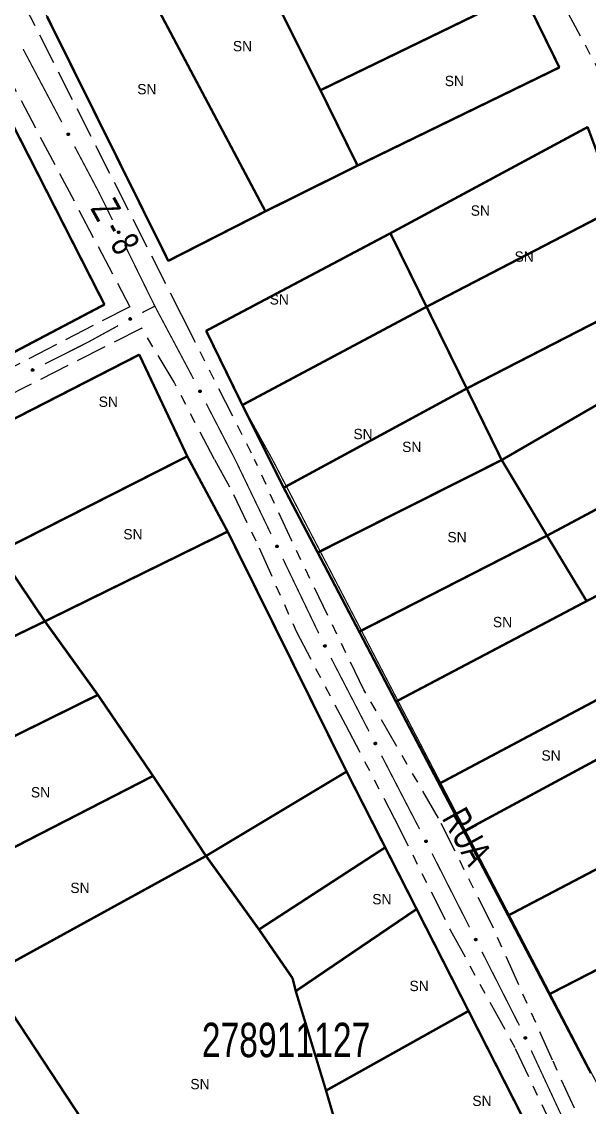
# Model space of a CAD drawing. Extents: x 205807 to 207855, y 4874692 to 4876446.
# Drawn here: x 207085.1 to 207167.5, y 4875509.8 to 4875667.5 of the extents above; entities that cross this region are included whole.
import ezdxf
from ezdxf.enums import TextEntityAlignment as Align

# ---------------------------------------------------------------- set-up
doc = ezdxf.new("R2010")
doc.units = 0
doc.header["$LTSCALE"] = 1.5
doc.header["$MEASUREMENT"] = 0
doc.linetypes.add('TRACO_11', pattern=[8, 3, -1, 3, -1])
doc.linetypes.add('TRACO_25', pattern=[8, 3, -1, 1, -1, 1, -1])
for name, color, linetype in [('CD_MALHA_LOTES', 7, 'CONTINUOUS'), ('CD_TXT_QUADRA', 7, 'CONTINUOUS'), ('RU-QUADRA', 210, 'CONTINUOUS'), ('SV-EIXO-RUA-N-PAV', 6, 'CONTINUOUS'), ('SV-EIXO-RUA-PAV', 20, 'CONTINUOUS'), ('SV-RUA-NAO-PAV', 7, 'CONTINUOUS'), ('SV-RUA-PAVIM', 7, 'CONTINUOUS'), ('SV-TXT-RUA-N-PAV', 7, 'CONTINUOUS'), ('SV-TXT-RUA-PAV', 7, 'CONTINUOUS'), ('Th_NmrPort', 1, 'CONTINUOUS')]:
    doc.layers.add(name, color=color, linetype=linetype)
doc.styles.add('ARIAL', font='ARIAL.SHX')

msp = doc.modelspace()

# ---------------------------------------------------------------- linework, layer by layer
at = {"layer": 'CD_MALHA_LOTES', "linetype": 'Continuous', "const_width": 0.35, "flags": 128}
for points in [[(207120.454112, 4875639.949435), (207101.979702, 4875674.767233)], [(207128.457138, 4875657.54101), (207121.928043, 4875670.579593)], [(207128.457138, 4875657.54101), (207157.803292, 4875671.765882)], [(207157.803292, 4875671.765882), (207163.155548, 4875660.853515)], [(207106.351445, 4875632.759934), (207088.736908, 4875668.249268)], [(207078.554005, 4875662.756977), (207097.077438, 4875626.411574)], [(207163.155548, 4875660.853515), (207133.838824, 4875646.591533)], [(207133.838824, 4875646.591533), (207128.457138, 4875657.54101)], [(207138.609687, 4875636.763857), (207167.256321, 4875652.188804)], [(207167.256321, 4875652.188804), (207171.629659, 4875640.494298)], [(207133.838824, 4875646.591533), (207120.454112, 4875639.949435)], [(207143.861062, 4875626.081359), (207171.629659, 4875640.494298)], [(207120.454112, 4875639.949435), (207106.351445, 4875632.759934)], [(207138.609687, 4875636.763857), (207111.853743, 4875622.59133)], [(207143.861062, 4875626.081359), (207138.609687, 4875636.763857)], [(207149.696178, 4875614.211396), (207177.357297, 4875628.426699)], [(207097.077438, 4875626.411574), (207082.703381, 4875618.840466)], [(207117.109219, 4875611.812509), (207143.861062, 4875626.081359)], [(207149.696178, 4875614.211396), (207143.861062, 4875626.081359)], [(207111.853743, 4875622.59133), (207117.109219, 4875611.812509)], [(207074.744729, 4875605.085456), (207102.13708, 4875619.12591)], [(207102.13708, 4875619.12591), (207109.108711, 4875604.363036)], [(207154.777514, 4875603.822207), (207181.642664, 4875619.397831)], [(207123.112723, 4875599.799376), (207149.696178, 4875614.211396)], [(207154.777514, 4875603.822207), (207149.696178, 4875614.211396)], [(207123.112723, 4875599.799376), (207117.109219, 4875611.812509)], [(207161.360868, 4875592.836505), (207187.546853, 4875606.816993)], [(207081.671331, 4875590.440243), (207109.108711, 4875604.363036)], [(207109.108711, 4875604.363036), (207114.969602, 4875593.424523)], [(207128.056175, 4875590.377927), (207154.777514, 4875603.822207)], [(207161.360868, 4875592.836505), (207154.777514, 4875603.822207)], [(207128.056175, 4875590.377927), (207123.112723, 4875599.799376)], [(207192.577215, 4875596.62252), (207167.110009, 4875583.327151)], [(207088.425226, 4875580.387935), (207114.969602, 4875593.424523)], [(207114.969602, 4875593.424523), (207132.247007, 4875558.555578)], [(207134.085806, 4875578.886391), (207161.360868, 4875592.836505)], [(207161.360868, 4875592.836505), (207167.110009, 4875583.327151)], [(207088.425226, 4875580.387935), (207081.671331, 4875590.440243)], [(207134.085806, 4875578.886391), (207128.056175, 4875590.377927)], [(207139.410082, 4875568.72851), (207167.110009, 4875583.327151)], [(207059.330616, 4875566.335434), (207088.425226, 4875580.387935)], [(207096.121524, 4875569.707358), (207088.425226, 4875580.387935)], [(207139.410082, 4875568.72851), (207134.085806, 4875578.886391)], [(207065.773244, 4875554.714043), (207096.121524, 4875569.707358)], [(207104.131957, 4875557.927309), (207096.121524, 4875569.707358)], [(207145.679018, 4875556.791536), (207172.353021, 4875570.968625)], [(207145.679018, 4875556.791536), (207139.410082, 4875568.72851)], [(207149.297557, 4875549.895164), (207175.536277, 4875564.04036)], [(207111.828256, 4875546.304328), (207132.247007, 4875558.555578)], [(207132.247007, 4875558.555578), (207137.85897, 4875547.542233)], [(207072.889162, 4875541.878153), (207104.131957, 4875557.927309)], [(207111.828256, 4875546.304328), (207104.131957, 4875557.927309)], [(207149.297557, 4875549.895164), (207145.679018, 4875556.791536)], [(207155.720002, 4875537.654985), (207182.464542, 4875551.681834)], [(207155.720002, 4875537.654985), (207149.297557, 4875549.895164)], [(207119.524554, 4875535.62375), (207137.85897, 4875547.542233)], [(207137.85897, 4875547.542233), (207142.420739, 4875538.589867)], [(207080.100658, 4875528.869855), (207111.828256, 4875546.304328)], [(207119.524554, 4875535.62375), (207111.828256, 4875546.304328)], [(207161.704698, 4875526.228871), (207188.643805, 4875540.072309)], [(207124.864843, 4875526.670913), (207142.420739, 4875538.589867)], [(207142.420739, 4875538.589867), (207149.963523, 4875523.787331)], [(207161.704698, 4875526.228871), (207155.720002, 4875537.654985)], [(207124.393641, 4875528.555721), (207119.524554, 4875535.62375)], [(207147.246936, 4875413.89658), (207137.351695, 4875436.828408), (207124.786309, 4875460.859707), (207080.100658, 4875528.869855)], [(207124.864843, 4875526.670913), (207124.393641, 4875528.555721)], [(207129.262728, 4875512.22072), (207124.864843, 4875526.670913)], [(207167.742646, 4875514.741699), (207161.704698, 4875526.228871)], [(207129.262728, 4875512.22072), (207149.963523, 4875523.787331)], [(207149.963523, 4875523.787331), (207159.339998, 4875505.386219)], [(207134.367416, 4875494.786248), (207129.262728, 4875512.22072)]]:
    msp.add_lwpolyline(points, dxfattribs=at)
at = {"layer": 'RU-QUADRA', "linetype": 'Continuous', "const_width": 0.18, "flags": 128}
for points in [[(207106.351445, 4875632.759934), (207120.454112, 4875639.949435), (207133.838824, 4875646.591533), (207163.155548, 4875660.853515), (207157.803292, 4875671.765882), (207151.715379, 4875684.178132), (207145.288816, 4875697.280834), (207140.776776, 4875706.480138), (207136.21644, 4875715.609604), (207132.065148, 4875724.241709), (207124.381461, 4875739.741911), (207122.632627, 4875741.025032), (207120.835653, 4875741.0242), (207106.758522, 4875734.227262), (207092.814734, 4875727.494707), (207065.693681, 4875714.3997), (207085.777521, 4875674.200078), (207088.736908, 4875668.249268)], [(207039.680869, 4875603.898373), (207017.93111, 4875648.594646), (207013.667268, 4875657.294775), (206999.730222, 4875685.732533), (207008.767892, 4875689.64612), (207018.48201, 4875693.88094), (207027.519793, 4875697.820914), (207054.952276, 4875709.779963), (207078.554005, 4875662.756977), (207097.077438, 4875626.411574), (207069.435651, 4875611.852083), (207056.825242, 4875605.373887), (207053.948598, 4875603.896103), (207042.829793, 4875597.957034), (207039.681896, 4875603.896434)], [(207188.831056, 4875603.924695), (207181.642664, 4875619.397831), (207177.357297, 4875628.426699), (207171.629659, 4875640.494298), (207167.256321, 4875652.188804), (207138.609687, 4875636.763857), (207111.853743, 4875622.59133), (207117.109219, 4875611.812509), (207121.517882, 4875603.815985), (207178.719534, 4875493.821461), (207176.84703, 4875492.697959), (207203.436587, 4875443.451104), (207256.896575, 4875471.351413)], [(207109.315179, 4875603.948033), (207108.95386, 4875604.674289), (207102.13708, 4875619.12591), (207074.744729, 4875605.085456), (207072.247292, 4875603.948033), (207047.744791, 4875591.068513), (207046.488252, 4875589.811974), (207047.273589, 4875588.084234), (207080.100658, 4875528.869855), (207124.786309, 4875460.859707), (207137.351695, 4875436.828408), (207147.246936, 4875413.89658), (207194.681265, 4875437.613745), (207182.430015, 4875462.587448), (207174.105447, 4875476.409372), (207132.247007, 4875558.555578), (207114.969602, 4875593.424523)]]:
    msp.add_lwpolyline(points, close=True, dxfattribs=at)
at = {"layer": 'SV-EIXO-RUA-N-PAV', "const_width": 0.18}
for points in [[(207104.395331, 4875626.173837), (207109.095946, 4875617.347501)], [(207109.095946, 4875617.347501), (207109.430523, 4875616.719268)], [(207109.430523, 4875616.719268), (207110.022191, 4875615.57495)], [(207111.859346, 4875612.021802), (207115.992943, 4875604.027218)], [(207115.992943, 4875604.027218), (207116.0651, 4875603.887661)], [(207116.0651, 4875603.887661), (207121.266311, 4875593.073439)], [(207123.000048, 4875589.468698), (207128.201259, 4875578.654475)], [(207129.985616, 4875575.074993), (207135.49869, 4875564.416381)], [(207137.336382, 4875560.86351), (207142.849457, 4875550.204898)], [(207144.672967, 4875546.644761), (207150.104284, 4875535.944257)], [(207151.914723, 4875532.377422), (207157.34604, 4875521.676917)], [(207159.05932, 4875518.062863), (207164.117159, 4875507.180847)]]:
    msp.add_lwpolyline(points, dxfattribs=at)
at = {"layer": 'SV-EIXO-RUA-N-PAV'}
for points in [[(207110.972561, 4875613.976564), (207111.01937, 4875613.96239), (207111.056702, 4875613.940636), (207111.082616, 4875613.91353), (207111.099271, 4875613.883606), (207111.112861, 4875613.851074), (207111.119326, 4875613.815251), (207111.117694, 4875613.773903), (207111.103805, 4875613.726847), (207111.079006, 4875613.690068), (207111.053791, 4875613.66324), (207111.023589, 4875613.644078), (207110.991764, 4875613.631405), (207110.954331, 4875613.62592), (207110.912445, 4875613.627983), (207110.865466, 4875613.643094), (207110.829013, 4875613.664672), (207110.804636, 4875613.691549), (207110.785564, 4875613.722034), (207110.772087, 4875613.755414), (207110.765944, 4875613.790615), (207110.768096, 4875613.832784), (207110.783626, 4875613.878954), (207110.804732, 4875613.915557), (207110.831259, 4875613.940305), (207110.861695, 4875613.958407), (207110.894159, 4875613.972434), (207110.929898, 4875613.980432), (207110.972561, 4875613.976564)], [(207122.170106, 4875591.448264), (207122.216487, 4875591.432743), (207122.253174, 4875591.409919), (207122.278295, 4875591.382076), (207122.294077, 4875591.351684), (207122.306722, 4875591.318772), (207122.312149, 4875591.282778), (207122.309324, 4875591.241494), (207122.294081, 4875591.194858), (207122.268231, 4875591.158812), (207122.242251, 4875591.132724), (207122.211507, 4875591.114442), (207122.179329, 4875591.102694), (207122.141754, 4875591.098293), (207122.099945, 4875591.101564), (207122.053422, 4875591.118026), (207122.017608, 4875591.140649), (207121.994017, 4875591.168218), (207121.975834, 4875591.199242), (207121.963327, 4875591.232997), (207121.958203, 4875591.268361), (207121.961573, 4875591.31045), (207121.97843, 4875591.356153), (207122.000585, 4875591.392131), (207122.027816, 4875591.416102), (207122.058762, 4875591.433316), (207122.091618, 4875591.4464), (207122.127573, 4875591.453362), (207122.170106, 4875591.448264)], [(207129.122528, 4875576.983234), (207129.16934, 4875576.969067), (207129.206675, 4875576.947318), (207129.232594, 4875576.920216), (207129.249252, 4875576.890295), (207129.262847, 4875576.857764), (207129.269318, 4875576.821943), (207129.267693, 4875576.780594), (207129.25381, 4875576.733536), (207129.229017, 4875576.696754), (207129.203806, 4875576.669922), (207129.173606, 4875576.650755), (207129.141783, 4875576.638078), (207129.104352, 4875576.632587), (207129.062465, 4875576.634643), (207129.015484, 4875576.649748), (207128.979028, 4875576.67132), (207128.954647, 4875576.698193), (207128.93557, 4875576.728676), (207128.922088, 4875576.762053), (207128.915939, 4875576.797253), (207128.918085, 4875576.839423), (207128.933608, 4875576.885595), (207128.954709, 4875576.922202), (207128.981232, 4875576.946954), (207129.011666, 4875576.96506), (207129.044128, 4875576.979092), (207129.079865, 4875576.987095), (207129.122528, 4875576.983234)], [(207136.449302, 4875562.818138), (207136.496113, 4875562.803971), (207136.533448, 4875562.782223), (207136.559367, 4875562.755121), (207136.576025, 4875562.725199), (207136.58962, 4875562.692669), (207136.596091, 4875562.656847), (207136.594466, 4875562.615499), (207136.580584, 4875562.568441), (207136.555791, 4875562.531659), (207136.53058, 4875562.504827), (207136.50038, 4875562.48566), (207136.468557, 4875562.472982), (207136.431125, 4875562.467492), (207136.389238, 4875562.469548), (207136.342257, 4875562.484652), (207136.305801, 4875562.506225), (207136.28142, 4875562.533097), (207136.262343, 4875562.56358), (207136.248862, 4875562.596958), (207136.242713, 4875562.632157), (207136.244859, 4875562.674327), (207136.260381, 4875562.7205), (207136.281482, 4875562.757106), (207136.308005, 4875562.781858), (207136.338439, 4875562.799964), (207136.370901, 4875562.813996), (207136.406639, 4875562.822), (207136.449302, 4875562.818138)], [(207143.800876, 4875548.606123), (207143.847578, 4875548.591598), (207143.884745, 4875548.569564), (207143.910456, 4875548.542265), (207143.926885, 4875548.512217), (207143.94023, 4875548.479583), (207143.946426, 4875548.443713), (207143.944485, 4875548.402378), (207143.930243, 4875548.355428), (207143.905169, 4875548.318836), (207143.879753, 4875548.292198), (207143.849407, 4875548.273263), (207143.817488, 4875548.26083), (207143.780016, 4875548.255626), (207143.738146, 4875548.258002), (207143.691282, 4875548.273466), (207143.654992, 4875548.295317), (207143.630817, 4875548.322375), (207143.611974, 4875548.353004), (207143.598749, 4875548.386483), (207143.592869, 4875548.421729), (207143.595338, 4875548.463881), (207143.611214, 4875548.509934), (207143.632594, 4875548.546377), (207143.659306, 4875548.570926), (207143.689878, 4875548.588798), (207143.722446, 4875548.602581), (207143.758244, 4875548.610311), (207143.800876, 4875548.606123)], [(207151.042632, 4875534.338784), (207151.089334, 4875534.324259), (207151.126501, 4875534.302225), (207151.152212, 4875534.274925), (207151.168641, 4875534.244877), (207151.181986, 4875534.212244), (207151.188182, 4875534.176374), (207151.186241, 4875534.135039), (207151.171999, 4875534.088088), (207151.146925, 4875534.051497), (207151.121509, 4875534.024859), (207151.091163, 4875534.005924), (207151.059244, 4875533.99349), (207151.021772, 4875533.988286), (207150.979902, 4875533.990663), (207150.933038, 4875534.006127), (207150.896748, 4875534.027978), (207150.872573, 4875534.055036), (207150.85373, 4875534.085664), (207150.840505, 4875534.119144), (207150.834625, 4875534.15439), (207150.837094, 4875534.196542), (207150.85297, 4875534.242594), (207150.87435, 4875534.279038), (207150.901062, 4875534.303586), (207150.931633, 4875534.321459), (207150.964202, 4875534.335242), (207151, 4875534.342972), (207151.042632, 4875534.338784)], [(207158.255613, 4875520.053224), (207158.301784, 4875520.037092), (207158.338167, 4875520.013785), (207158.362917, 4875519.985613), (207158.378297, 4875519.955014), (207158.390505, 4875519.921938), (207158.395456, 4875519.885876), (207158.392086, 4875519.844632), (207158.376228, 4875519.798203), (207158.349903, 4875519.762501), (207158.323581, 4875519.736758), (207158.292598, 4875519.718884), (207158.260268, 4875519.707563), (207158.222638, 4875519.703658), (207158.180875, 4875519.707482), (207158.134574, 4875519.724558), (207158.099062, 4875519.747652), (207158.075838, 4875519.77553), (207158.058066, 4875519.806792), (207158.046007, 4875519.840709), (207158.041351, 4875519.876137), (207158.045276, 4875519.918179), (207158.062736, 4875519.963654), (207158.085364, 4875519.999337), (207158.112909, 4875520.022946), (207158.144081, 4875520.03975), (207158.177107, 4875520.052398), (207158.213151, 4875520.058885), (207158.255613, 4875520.053224)]]:
    msp.add_lwpolyline(points, close=True, dxfattribs=at)
for points in [[(207110.768096, 4875613.832784), (207110.912445, 4875613.627983)], [(207110.778983, 4875613.853161), (207110.931535, 4875613.629421)], [(207110.783626, 4875613.878954), (207110.954331, 4875613.62592)], [(207110.794286, 4875613.894868), (207110.969943, 4875613.632382)], [(207110.804732, 4875613.915557), (207110.991764, 4875613.631405)], [(207110.818906, 4875613.924495), (207111.005844, 4875613.640192)], [(207110.831259, 4875613.940305), (207111.023589, 4875613.644078)], [(207110.847287, 4875613.94685), (207111.035561, 4875613.654021)], [(207110.861695, 4875613.958407), (207111.053791, 4875613.66324)], [(207110.88064, 4875613.962559), (207111.065698, 4875613.681892)], [(207110.894159, 4875613.972434), (207111.079006, 4875613.690068)], [(207110.914076, 4875613.972167), (207111.089692, 4875613.712732)], [(207110.929898, 4875613.980432), (207111.103805, 4875613.726847)], [(207110.950018, 4875613.976925), (207111.10746, 4875613.752641)], [(207110.972561, 4875613.976564), (207111.117694, 4875613.773903)], [(207110.997744, 4875613.967807), (207111.114739, 4875613.800953)], [(207111.01937, 4875613.96239), (207111.119326, 4875613.815251)], [(207111.040705, 4875613.950081), (207111.111151, 4875613.840573)], [(207111.056702, 4875613.940636), (207111.112861, 4875613.851074)], [(207110.765944, 4875613.790615), (207110.865466, 4875613.643094)], [(207110.771573, 4875613.769451), (207110.843858, 4875613.659358)], [(207110.771663, 4875613.8079), (207110.88498, 4875613.642216)], [(207110.772087, 4875613.755414), (207110.829013, 4875613.664672)], [(207121.958203, 4875591.268361), (207122.053422, 4875591.118026)], [(207121.961573, 4875591.31045), (207122.099945, 4875591.101564)], [(207121.963219, 4875591.247043), (207122.032293, 4875591.134907)], [(207121.963327, 4875591.232997), (207122.017608, 4875591.140649)], [(207121.964419, 4875591.285474), (207122.072902, 4875591.116585)], [(207121.973044, 4875591.330504), (207122.119069, 4875591.10245)], [(207121.97843, 4875591.356153), (207122.141754, 4875591.098293)], [(207121.989545, 4875591.371752), (207122.157546, 4875591.104301)], [(207122.000585, 4875591.392131), (207122.179329, 4875591.102694)], [(207122.015011, 4875591.400655), (207122.193658, 4875591.11107)], [(207122.027816, 4875591.416102), (207122.211507, 4875591.114442)], [(207122.044026, 4875591.422181), (207122.223762, 4875591.124035)], [(207122.058762, 4875591.433316), (207122.242251, 4875591.132724)], [(207122.077819, 4875591.43692), (207122.254692, 4875591.151024)], [(207122.091618, 4875591.4464), (207122.268231, 4875591.158812)], [(207122.111519, 4875591.445557), (207122.279566, 4875591.181157)], [(207122.127573, 4875591.453362), (207122.294081, 4875591.194858)], [(207122.147584, 4875591.449276), (207122.29848, 4875591.220537)], [(207122.170106, 4875591.448264), (207122.309324, 4875591.241494)], [(207122.195026, 4875591.438783), (207122.307152, 4875591.268618)], [(207122.216487, 4875591.432743), (207122.312149, 4875591.282778)], [(207122.237457, 4875591.419822), (207122.30471, 4875591.308325)], [(207122.253174, 4875591.409919), (207122.306722, 4875591.318772)], [(207128.915939, 4875576.797253), (207129.015484, 4875576.649748)], [(207128.918085, 4875576.839423), (207129.062465, 4875576.634643)], [(207128.921572, 4875576.77609), (207128.993874, 4875576.666008)], [(207128.921656, 4875576.81454), (207129.034998, 4875576.648873)], [(207128.922088, 4875576.762053), (207128.979028, 4875576.67132)], [(207128.928969, 4875576.859801), (207129.081555, 4875576.636084)], [(207128.933608, 4875576.885595), (207129.104352, 4875576.632587)], [(207128.944266, 4875576.901511), (207129.119963, 4875576.639051)], [(207128.954709, 4875576.922202), (207129.141783, 4875576.638078)], [(207128.968882, 4875576.931142), (207129.155863, 4875576.646867)], [(207128.981232, 4875576.946954), (207129.173606, 4875576.650755)], [(207128.997259, 4875576.953501), (207129.185578, 4875576.6607)], [(207129.011666, 4875576.96506), (207129.203806, 4875576.669922)], [(207129.03061, 4875576.969215), (207129.21571, 4875576.688576)], [(207129.044128, 4875576.979092), (207129.229017, 4875576.696754)], [(207129.064044, 4875576.978827), (207129.239699, 4875576.719419)], [(207129.079865, 4875576.987095), (207129.25381, 4875576.733536)], [(207129.099986, 4875576.983592), (207129.257461, 4875576.759331)], [(207129.122528, 4875576.983234), (207129.267693, 4875576.780594)], [(207129.147713, 4875576.974481), (207129.264733, 4875576.807644)], [(207129.16934, 4875576.969067), (207129.269318, 4875576.821943)], [(207129.190676, 4875576.956761), (207129.261139, 4875576.847263)], [(207129.206675, 4875576.947318), (207129.262847, 4875576.857764)], [(207136.242713, 4875562.632157), (207136.342257, 4875562.484652)], [(207136.244859, 4875562.674327), (207136.389238, 4875562.469548)], [(207136.248345, 4875562.610995), (207136.320647, 4875562.500912)], [(207136.248429, 4875562.649444), (207136.361771, 4875562.483777)], [(207136.248862, 4875562.596958), (207136.305801, 4875562.506225)], [(207136.255743, 4875562.694706), (207136.408328, 4875562.470989)], [(207136.260381, 4875562.7205), (207136.431125, 4875562.467492)], [(207136.271039, 4875562.736415), (207136.446736, 4875562.473956)], [(207136.281482, 4875562.757106), (207136.468557, 4875562.472982)], [(207136.295655, 4875562.766046), (207136.482636, 4875562.481771)], [(207136.308005, 4875562.781858), (207136.50038, 4875562.48566)], [(207136.324032, 4875562.788405), (207136.512351, 4875562.495605)], [(207136.338439, 4875562.799964), (207136.53058, 4875562.504827)], [(207136.357383, 4875562.804119), (207136.542484, 4875562.52348)], [(207136.370901, 4875562.813996), (207136.555791, 4875562.531659)], [(207136.390817, 4875562.813732), (207136.566473, 4875562.554324)], [(207136.406639, 4875562.822), (207136.580584, 4875562.568441)], [(207136.426759, 4875562.818496), (207136.584235, 4875562.594236)], [(207136.449302, 4875562.818138), (207136.594466, 4875562.615499)], [(207136.474487, 4875562.809385), (207136.591507, 4875562.642548)], [(207136.496113, 4875562.803971), (207136.596091, 4875562.656847)], [(207136.51745, 4875562.791665), (207136.587912, 4875562.682168)], [(207136.533448, 4875562.782223), (207136.58962, 4875562.692669)], [(207143.592869, 4875548.421729), (207143.691282, 4875548.273466)], [(207143.595338, 4875548.463881), (207143.738146, 4875548.258002)], [(207143.59834, 4875548.400524), (207143.669797, 4875548.289891)], [(207143.598718, 4875548.438972), (207143.710789, 4875548.272442)], [(207143.598749, 4875548.386483), (207143.654992, 4875548.295317)], [(207143.606378, 4875548.484176), (207143.757247, 4875548.259297)], [(207143.611214, 4875548.509934), (207143.780016, 4875548.255626)], [(207143.621993, 4875548.525767), (207143.795676, 4875548.26197)], [(207143.632594, 4875548.546377), (207143.817488, 4875548.26083)], [(207143.646835, 4875548.555209), (207143.831635, 4875548.269511)], [(207143.659306, 4875548.570926), (207143.849407, 4875548.273263)], [(207143.675383, 4875548.57735), (207143.861454, 4875548.283116)], [(207143.689878, 4875548.588798), (207143.879753, 4875548.292198)], [(207143.708853, 4875548.592808), (207143.8918, 4875548.31076)], [(207143.722446, 4875548.602581), (207143.905169, 4875548.318836)], [(207143.74236, 4875548.602164), (207143.916024, 4875548.341419)], [(207143.758244, 4875548.610311), (207143.930243, 4875548.355428)], [(207143.778337, 4875548.606653), (207143.934091, 4875548.381194)], [(207143.800876, 4875548.606123), (207143.944485, 4875548.402378)], [(207143.825993, 4875548.597178), (207143.941733, 4875548.429449)], [(207143.847578, 4875548.591598), (207143.946426, 4875548.443713)], [(207143.86882, 4875548.579129), (207143.938442, 4875548.469095)], [(207143.884745, 4875548.569564), (207143.94023, 4875548.479583)], [(207150.834625, 4875534.15439), (207150.933038, 4875534.006127)], [(207150.837094, 4875534.196542), (207150.979902, 4875533.990663)], [(207150.840096, 4875534.133185), (207150.911553, 4875534.022552)], [(207150.840474, 4875534.171632), (207150.952545, 4875534.005102)], [(207150.840505, 4875534.119144), (207150.896748, 4875534.027978)], [(207150.848134, 4875534.216837), (207150.999003, 4875533.991958)], [(207150.85297, 4875534.242594), (207151.021772, 4875533.988286)], [(207150.863749, 4875534.258427), (207151.037432, 4875533.994631)], [(207150.87435, 4875534.279038), (207151.059244, 4875533.99349)], [(207150.888591, 4875534.287869), (207151.073391, 4875534.002171)], [(207150.901062, 4875534.303586), (207151.091163, 4875534.005924)], [(207150.917139, 4875534.310011), (207151.10321, 4875534.015777)], [(207150.931633, 4875534.321459), (207151.121509, 4875534.024859)], [(207150.950609, 4875534.325469), (207151.133556, 4875534.043421)], [(207150.964202, 4875534.335242), (207151.146925, 4875534.051497)], [(207150.984116, 4875534.334825), (207151.15778, 4875534.07408)], [(207151, 4875534.342972), (207151.171999, 4875534.088088)], [(207151.020093, 4875534.339314), (207151.175847, 4875534.113855)], [(207151.042632, 4875534.338784), (207151.186241, 4875534.135039)], [(207151.067749, 4875534.329838), (207151.183489, 4875534.16211)], [(207151.089334, 4875534.324259), (207151.188182, 4875534.176374)], [(207151.110575, 4875534.31179), (207151.180198, 4875534.201756)], [(207151.126501, 4875534.302225), (207151.181986, 4875534.212244)], [(207158.041351, 4875519.876137), (207158.134574, 4875519.724558)], [(207158.045276, 4875519.918179), (207158.180875, 4875519.707482)], [(207158.046007, 4875519.840709), (207158.099062, 4875519.747652)], [(207158.046084, 4875519.854756), (207158.11367, 4875519.741717)], [(207158.047792, 4875519.893167), (207158.154034, 4875519.72286)], [(207158.057012, 4875519.938079), (207158.200009, 4875519.708115)], [(207158.062736, 4875519.963654), (207158.222638, 4875519.703658)], [(207158.074056, 4875519.979105), (207158.238508, 4875519.709457)], [(207158.085364, 4875519.999337), (207158.260268, 4875519.707563)], [(207158.099902, 4875520.00767), (207158.274706, 4875519.715749)], [(207158.112909, 4875520.022946), (207158.292598, 4875519.718884)], [(207158.129199, 4875520.02881), (207158.304979, 4875519.728315)], [(207158.144081, 4875520.03975), (207158.323581, 4875519.736758)], [(207158.163184, 4875520.043101), (207158.336262, 4875519.754893)], [(207158.177107, 4875520.052398), (207158.349903, 4875519.762501)], [(207158.196994, 4875520.051292), (207158.361533, 4875519.784695)], [(207158.213151, 4875520.058885), (207158.376228, 4875519.798203)], [(207158.233105, 4875520.054534), (207158.380965, 4875519.823821)], [(207158.255613, 4875520.053224), (207158.392086, 4875519.844632)], [(207158.280405, 4875520.043415), (207158.390272, 4875519.871783)], [(207158.301784, 4875520.037092), (207158.395456, 4875519.885876)], [(207158.322581, 4875520.023895), (207158.388355, 4875519.911519)], [(207158.338167, 4875520.013785), (207158.390505, 4875519.921938)]]:
    msp.add_lwpolyline(points, dxfattribs=at)
at = {"layer": 'SV-EIXO-RUA-PAV', "const_width": 0.18}
for points in [[(207085.264648, 4875663.51481), (207090.876156, 4875652.907691)], [(207092.746659, 4875649.371984), (207096.020039, 4875643.184498)], [(207096.020039, 4875643.184498), (207096.273667, 4875642.705079)], [(207096.273667, 4875642.705079), (207098.239257, 4875638.704219)], [(207100.003057, 4875635.114092), (207103.971606, 4875627.036307)], [(207103.971606, 4875627.036307), (207104.395331, 4875626.173837)], [(207104.395331, 4875626.173837), (207102.581446, 4875625.242382)], [(207099.062485, 4875623.341158), (207094.679606, 4875620.934839)], [(207094.642639, 4875620.914543), (207088.427847, 4875617.786008)], [(207094.679606, 4875620.934839), (207094.642639, 4875620.914543)]]:
    msp.add_lwpolyline(points, dxfattribs=at)
at = {"layer": 'SV-EIXO-RUA-PAV'}
for points in [[(207091.841522, 4875651.318317), (207091.888463, 4875651.304583), (207091.925998, 4875651.283182), (207091.952166, 4875651.256321), (207091.969101, 4875651.226555), (207091.982996, 4875651.194152), (207091.989798, 4875651.158392), (207091.988556, 4875651.11703), (207091.97511, 4875651.069845), (207091.950659, 4875651.032835), (207091.925697, 4875651.005771), (207091.895676, 4875650.986325), (207091.863971, 4875650.973354), (207091.826592, 4875650.967517), (207091.784688, 4875650.969185), (207091.73757, 4875650.983854), (207091.700915, 4875651.005088), (207091.676286, 4875651.031734), (207091.656928, 4875651.062039), (207091.643138, 4875651.09529), (207091.636664, 4875651.130431), (207091.638419, 4875651.172619), (207091.653514, 4875651.218934), (207091.674275, 4875651.255733), (207091.700568, 4875651.28073), (207091.730832, 4875651.299117), (207091.763163, 4875651.313449), (207091.798825, 4875651.321783), (207091.841522, 4875651.318317)], [(207099.156602, 4875637.086653), (207099.20311, 4875637.07152), (207099.239987, 4875637.049004), (207099.26534, 4875637.021372), (207099.281376, 4875636.991112), (207099.294295, 4875636.958308), (207099.300023, 4875636.92236), (207099.297543, 4875636.881054), (207099.28269, 4875636.834293), (207099.257141, 4875636.798032), (207099.231381, 4875636.771727), (207099.200791, 4875636.753189), (207099.168712, 4875636.741172), (207099.131175, 4875636.736457), (207099.08934, 4875636.739379), (207099.042681, 4875636.755452), (207099.006679, 4875636.777775), (207098.982859, 4875636.805146), (207098.964417, 4875636.836017), (207098.951629, 4875636.869666), (207098.946209, 4875636.904986), (207098.949227, 4875636.947102), (207098.965702, 4875636.992944), (207098.987555, 4875637.029105), (207099.014585, 4875637.053304), (207099.045387, 4875637.070776), (207099.078132, 4875637.084134), (207099.114028, 4875637.091396), (207099.156602, 4875637.086653)], [(207100.994561, 4875624.27634), (207100.981557, 4875624.229192), (207100.960739, 4875624.19133), (207100.934287, 4875624.164749), (207100.904787, 4875624.147355), (207100.872603, 4875624.132959), (207100.836952, 4875624.125604), (207100.795576, 4875624.126205), (207100.748189, 4875624.138919), (207100.710805, 4875624.162794), (207100.683357, 4875624.187333), (207100.663448, 4875624.217049), (207100.649987, 4875624.248549), (207100.643572, 4875624.285833), (207100.644591, 4875624.327758), (207100.658528, 4875624.375098), (207100.679192, 4875624.412077), (207100.705453, 4875624.437116), (207100.735454, 4875624.456942), (207100.768488, 4875624.471245), (207100.803524, 4875624.478263), (207100.845734, 4875624.477161), (207100.892277, 4875624.462786), (207100.929394, 4875624.442598), (207100.954795, 4875624.416695), (207100.973649, 4875624.386719), (207100.98848, 4875624.354614), (207100.997366, 4875624.319086), (207100.994561, 4875624.27634)], [(207086.819263, 4875616.853003), (207086.804583, 4875616.80635), (207086.782426, 4875616.769256), (207086.755041, 4875616.743637), (207086.724939, 4875616.727307), (207086.692261, 4875616.71407), (207086.65637, 4875616.707994), (207086.615042, 4875616.710073), (207086.568139, 4875616.724471), (207086.531632, 4875616.749666), (207086.505078, 4875616.77517), (207086.486244, 4875616.805579), (207086.473917, 4875616.837539), (207086.468837, 4875616.875029), (207086.471353, 4875616.91689), (207086.486972, 4875616.963703), (207086.508944, 4875616.99992), (207086.536083, 4875617.024004), (207086.566773, 4875617.042746), (207086.600297, 4875617.05586), (207086.635562, 4875617.061622), (207086.677706, 4875617.059013), (207086.723705, 4875617.042984), (207086.760077, 4875617.021483), (207086.784537, 4875616.994689), (207086.802307, 4875616.964059), (207086.815982, 4875616.931445), (207086.823593, 4875616.895621), (207086.819263, 4875616.853003)]]:
    msp.add_lwpolyline(points, close=True, dxfattribs=at)
for points in [[(207091.636664, 4875651.130431), (207091.73757, 4875650.983854)], [(207091.638419, 4875651.172619), (207091.784688, 4875650.969185)], [(207091.64222, 4875651.14777), (207091.757091, 4875650.98316)], [(207091.642492, 4875651.109322), (207091.71581, 4875650.999913)], [(207091.643138, 4875651.09529), (207091.700915, 4875651.005088)], [(207091.649114, 4875651.193098), (207091.803764, 4875650.970803)], [(207091.653514, 4875651.218934), (207091.826592, 4875650.967517)], [(207091.664024, 4875651.234947), (207091.842143, 4875650.974125)], [(207091.674275, 4875651.255733), (207091.863971, 4875650.973354)], [(207091.688364, 4875651.264804), (207091.877969, 4875650.982273)], [(207091.700568, 4875651.28073), (207091.895676, 4875650.986325)], [(207091.716533, 4875651.287425), (207091.907554, 4875650.99638)], [(207091.730832, 4875651.299117), (207091.925697, 4875651.005771)], [(207091.749737, 4875651.303448), (207091.937428, 4875651.024534)], [(207091.763163, 4875651.313449), (207091.950659, 4875651.032835)], [(207091.783081, 4875651.313369), (207091.96113, 4875651.055598)], [(207091.798825, 4875651.321783), (207091.97511, 4875651.069845)], [(207091.818977, 4875651.318466), (207091.978522, 4875651.095673)], [(207091.841522, 4875651.318317), (207091.988556, 4875651.11703)], [(207091.866787, 4875651.309797), (207091.985346, 4875651.144051)], [(207091.888463, 4875651.304583), (207091.989798, 4875651.158392)], [(207091.909912, 4875651.292476), (207091.981386, 4875651.183635)], [(207091.925998, 4875651.283182), (207091.982996, 4875651.194152)], [(207098.946209, 4875636.904986), (207099.042681, 4875636.755452)], [(207098.949227, 4875636.947102), (207099.08934, 4875636.739379)], [(207098.951403, 4875636.883711), (207099.021412, 4875636.772156)], [(207098.951629, 4875636.869666), (207099.006679, 4875636.777775)], [(207098.952282, 4875636.92215), (207099.062173, 4875636.754174)], [(207098.960531, 4875636.967251), (207099.108456, 4875636.740425)], [(207098.965702, 4875636.992944), (207099.131175, 4875636.736457)], [(207098.976686, 4875637.008635), (207099.146916, 4875636.742597)], [(207098.987555, 4875637.029105), (207099.168712, 4875636.741172)], [(207099.00191, 4875637.03775), (207099.182971, 4875636.749668)], [(207099.014585, 4875637.053304), (207099.200791, 4875636.753189)], [(207099.030744, 4875637.059518), (207099.212965, 4875636.762884)], [(207099.045387, 4875637.070776), (207099.231381, 4875636.771727)], [(207099.064413, 4875637.074539), (207099.243668, 4875636.79013)], [(207099.078132, 4875637.084134), (207099.257141, 4875636.798032)], [(207099.098039, 4875637.083457), (207099.26829, 4875636.820471)], [(207099.114028, 4875637.091396), (207099.28269, 4875636.834293)], [(207099.134071, 4875637.087477), (207099.286874, 4875636.860007)], [(207099.156602, 4875637.086653), (207099.297543, 4875636.881054)], [(207099.1816, 4875637.077381), (207099.295144, 4875636.908159)], [(207099.20311, 4875637.07152), (207099.300023, 4875636.92236)], [(207099.224187, 4875637.058776), (207099.29237, 4875636.947844)], [(207099.239987, 4875637.049004), (207099.294295, 4875636.958308)], [(207100.892277, 4875624.462786), (207100.643572, 4875624.285833)], [(207100.845734, 4875624.477161), (207100.644591, 4875624.327758)], [(207100.866376, 4875624.466785), (207100.646504, 4875624.308709)], [(207100.929394, 4875624.442598), (207100.649987, 4875624.248549)], [(207100.908451, 4875624.452526), (207100.650421, 4875624.270387)], [(207100.820947, 4875624.472976), (207100.658136, 4875624.355569)], [(207100.803524, 4875624.478263), (207100.658528, 4875624.375098)], [(207100.938682, 4875624.428651), (207100.659122, 4875624.234691)], [(207100.954795, 4875624.416695), (207100.663448, 4875624.217049)], [(207100.961737, 4875624.400835), (207100.673687, 4875624.205328)], [(207100.782508, 4875624.472108), (207100.674248, 4875624.397105)], [(207100.768488, 4875624.471245), (207100.679192, 4875624.412077)], [(207100.973649, 4875624.386719), (207100.683357, 4875624.187333)], [(207100.978272, 4875624.367884), (207100.7023, 4875624.175894)], [(207100.98848, 4875624.354614), (207100.710805, 4875624.162794)], [(207100.988709, 4875624.334697), (207100.733727, 4875624.152676)], [(207100.997366, 4875624.319086), (207100.748189, 4875624.138919)], [(207100.994361, 4875624.298885), (207100.774066, 4875624.135907)], [(207100.994561, 4875624.27634), (207100.795576, 4875624.126205)], [(207100.986434, 4875624.250946), (207100.822544, 4875624.129833)], [(207100.981557, 4875624.229192), (207100.836952, 4875624.125604)], [(207100.969783, 4875624.207558), (207100.862063, 4875624.134407)], [(207100.960739, 4875624.19133), (207100.872603, 4875624.132959)], [(207086.723705, 4875617.042984), (207086.468837, 4875616.875029)], [(207086.677706, 4875617.059013), (207086.471353, 4875616.91689)], [(207086.697963, 4875617.047906), (207086.472584, 4875616.897786)], [(207086.760077, 4875617.021483), (207086.473917, 4875616.837539)], [(207086.739502, 4875617.032152), (207086.47513, 4875616.859348)], [(207086.768861, 4875617.007213), (207086.48255, 4875616.823364)], [(207086.652785, 4875617.055716), (207086.485883, 4875616.9442)], [(207086.784537, 4875616.994689), (207086.486244, 4875616.805579)], [(207086.635562, 4875617.061622), (207086.486972, 4875616.963703)], [(207086.790908, 4875616.978591), (207086.496057, 4875616.793499)], [(207086.614339, 4875617.056222), (207086.503469, 4875616.985133)], [(207086.600297, 4875617.05586), (207086.508944, 4875616.99992)], [(207086.802307, 4875616.964059), (207086.505078, 4875616.77517)], [(207086.806255, 4875616.94507), (207086.5236, 4875616.763062)], [(207086.815982, 4875616.931445), (207086.531632, 4875616.749666)], [(207086.815499, 4875616.911532), (207086.554178, 4875616.738736)], [(207086.823593, 4875616.895621), (207086.568139, 4875616.724471)], [(207086.819869, 4875616.87554), (207086.593893, 4875616.720537)], [(207086.819263, 4875616.853003), (207086.615042, 4875616.710073)], [(207086.810234, 4875616.827916), (207086.642122, 4875616.712735)], [(207086.804583, 4875616.80635), (207086.65637, 4875616.707994)], [(207086.792043, 4875616.78515), (207086.681779, 4875616.715894)], [(207086.782426, 4875616.769256), (207086.692261, 4875616.71407)]]:
    msp.add_lwpolyline(points, dxfattribs=at)
at = {"layer": 'SV-RUA-NAO-PAV', "linetype": 'TRACO_25'}
for points in [[(207126.06546, 4875744.216771, 4.543303), (207164.068678, 4875669.418876, 4.297422), (207190.490879, 4875619.706409, 4.469539), (207195.016858, 4875613.993326, 4.469539), (207198.749781, 4875606.275802, 4.543303), (207200.038533, 4875603.892714, 5.403887)], [(207108.224494, 4875624.941205, 4.813772), (207118.877476, 4875603.899692, 4.813772)], [(207113.051717, 4875603.89148, 4.813772), (207107.190058, 4875615.131119, 4.813772), (207102.491074, 4875622.962758, 4.813772)], [(207113.051717, 4875603.89148, 4.899264), (207115.833758, 4875598.826828, 4.899264), (207119.553858, 4875591.048436, 4.899264), (207124.964914, 4875578.873561, 4.899264), (207132.066924, 4875565.345923, 4.899264), (207139.168934, 4875551.818285, 4.899264), (207147.285517, 4875535.585119, 5.074431), (207156.754864, 4875518.33738, 5.074431), (207164.871447, 4875501.089641, 5.074431)], [(207170.282502, 4875498.722304, 4.899264), (207162.165919, 4875516.646425, 4.899264), (207153.372954, 4875536.2615, 4.899264), (207145.594562, 4875551.818285, 4.899264), (207134.772452, 4875570.418787, 4.899264), (207124.288532, 4875592.063009, 4.899264), (207118.877476, 4875603.899692, 4.899264)]]:
    msp.add_polyline3d(points, dxfattribs=at)
at = {"layer": 'SV-RUA-PAVIM', "linetype": 'TRACO_11'}
for points in [[(207126.06546, 4875744.216771, 4.887537), (207124.35193, 4875746.051507, 4.887537), (207121.880648, 4875746.433418, 4.813772), (207120.304806, 4875745.740056, 4.813772), (207060.545184, 4875719.116222, 4.813772), (207108.224494, 4875624.941205, 4.813772)], [(206995.081894, 4875689.485099, 5.477652), (207023.141113, 4875701.9847, 5.477652), (207054.673062, 4875716.180161, 4.813772), (207073.757457, 4875677.277356, 4.813772), (207100.768114, 4875626.095413, 4.813772), (207057.642572, 4875603.896539, 4.813772)], [(207102.491074, 4875622.962758, 4.813772), (207064.776625, 4875603.895852, 4.813772)]]:
    msp.add_polyline3d(points, dxfattribs=at)

# ---------------------------------------------------------------- texts
at = {"layer": 'CD_TXT_QUADRA', "style": 'ARIAL', "width": 0.7}
msp.add_text('278911127', height=5, dxfattribs=at).set_placement((207111.219365, 4875517.077402))
at = {"layer": 'SV-TXT-RUA-N-PAV', "style": 'ARIAL', "width": 0.7}
msp.add_text('RUA', height=4, rotation=299, dxfattribs=at).set_placement((207146.016201, 4875551.795885))
at = {"layer": 'SV-TXT-RUA-PAV', "style": 'ARIAL', "width": 0.7}
msp.add_text('Z - 8', height=4, rotation=299, dxfattribs=at).set_placement((207094.982995, 4875640.34552))
at = {"layer": 'Th_NmrPort', "color": 1}
for p in [(207115.733048, 4875663.947738), (207146.508544, 4875658.888194), (207101.843204, 4875657.697084), (207150.280273, 4875640.056853), (207156.650394, 4875633.375995), (207121.070937, 4875627.161242), (207096.241656, 4875612.29327), (207133.240993, 4875607.59976), (207140.319915, 4875605.736227), (207099.824381, 4875593.04411), (207146.897616, 4875592.621528), (207153.50566, 4875580.286514), (207160.554239, 4875560.90292), (207086.401487, 4875555.553451), (207092.128458, 4875541.67656), (207135.978391, 4875540.027525), (207141.390913, 4875527.422166), (207109.559961, 4875513.165798), (207150.516087, 4875510.731866)]:
    msp.add_text('SN', height=1.5, dxfattribs=at).set_placement(p, align=Align.MIDDLE_LEFT)

doc.saveas('drawing.dxf')
